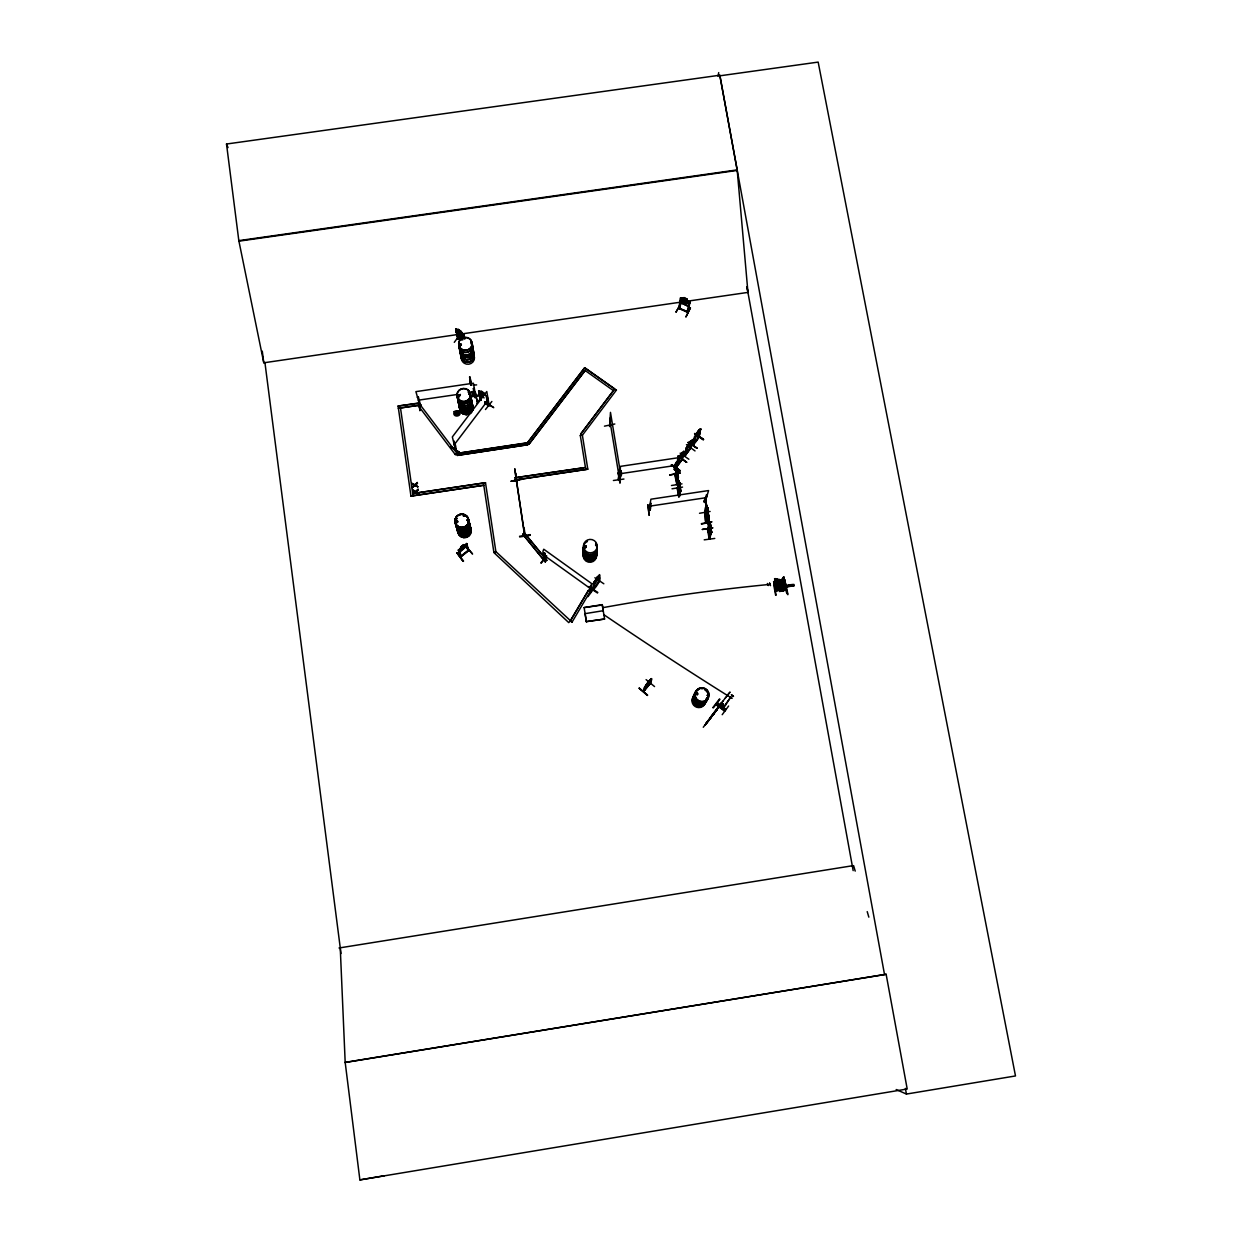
<?xml version="1.0" encoding="UTF-8"?>
<svg xmlns="http://www.w3.org/2000/svg" width="1242" height="1242" viewBox="0 0 1242 1242"><rect width="100%" height="100%" fill="white"/><g stroke="black" fill="none" stroke-linecap="round" stroke-linejoin="round"><path stroke-width="1.5" d="M572.034 622.149L570.202 620.953L568.758 622.615L494.409 553.094L495.868 551.603L572.034 622.149L590.26 591.378L591.176 592.061L591.425 586.55C588.568 585.277 590.85 595.26 590.447 591.596M675.99 469.088L675.881 471.122L678.132 459.214L677.868 460.192M710.176 524.248L710.331 530.272L710.843 528.766M678.225 484.892L678.225 482.905M580.293 435.569L582.343 435.026L587.808 469.197L515.383 479.986L515.042 477.766L585.448 467.504M768.255 585.541L767.432 583.461L768.177 584.889M616.405 390.298L584.625 367.694L614.774 388.87L580.666 434.095L613.564 390.454M780.038 581.318L781.466 581.473L775.024 579.626C777.414 578.182 784.478 580.604 781.373 581.613M782.289 590.555L785.503 586.426L783.003 590.183L776.545 588.118L776.716 589.081L783.143 591.052L781.808 580.651M580.666 433.846L582.343 435.026M586.271 369.122L528.983 444.186L527.322 443.006L456.994 453.423L455.317 454.619L418.197 405.606L419.874 404.411L456.994 453.423L527.307 442.773L528.968 443.953M585.758 469.492L580.293 435.321M460.177 556.773L461.17 556.323M468.746 550.625L466.682 543.468L458.267 550.159M708.033 696.141L707.226 695.318M707.335 695.21L707.723 696.001M781.591 580.278L783.64 590.944L776.607 589.112L779.836 590.121L780.845 589.189M783.671 590.913L785.689 587.388L783.097 590.944L781.187 580.542L779.96 580.34L780.954 581.753M783.423 590.4L783.795 589.391M694.837 697.414L694.821 696.296M696.281 693.378L696.902 694.495L697.305 693.176M707.055 506.146C702.708 504.345 705.161 536.544 708.716 515.523M706.791 521.531C701.388 500.231 709.43 524.046 706.263 521.624M710.036 522.851L709.617 521.997L707.676 529.651M709.058 538.252C711.619 542.133 706.574 526.732 708.064 529.697M587.808 469.197L515.383 479.986M706.015 509.562L706.186 507.605L706.139 509.546M706.791 517.743L706.869 515.865L708.654 526.142L706.9 515.973M618.361 479.396L618.795 478.853M678.505 477.238L677.977 476.354L676.952 484.07M677.138 487.92L678.706 496.955M609.931 425.463L609.698 426.503L609.543 425.199M587.947 596.657L594.313 587.994M588.444 590.338L570.202 621.109L588.444 590.338L590.478 591.565M524.512 534.572L525.009 535.224M525.133 535.333L524.14 528.052M590.618 585.976L590.105 591.937M590.742 592.465L591.378 583.367L543.748 549.228C540.689 554.336 546.961 561.524 544.586 558.776M593.552 583.321L593.133 589.391M593.459 583.259C591.844 591.176 601.578 571.848 598.722 578.26M594.157 588.863L594.111 582.948L593.226 589.189M594.111 582.948L593.878 583.973L595.508 580.107M604.45 426.161L614.821 423.988M775.381 590.649L780.721 589.593M598.768 578.213L597.185 580.216L598.396 576.164L594.39 583.119M597.2 580.231L597.526 576.552L594.033 584.998M785.984 588.972L775.35 590.524M609.558 426.317L610.474 417.343M597.806 592.45L588.832 586.519M593.474 589.484C596.238 587.295 602.727 577.794 599.001 575.838L598.986 581.66M610.07 426.441L610.645 418.275M598.83 581.893L599.482 574.611L594.08 582.141M603.829 583.787L594.887 577.732M613.408 480.499L623.95 479.039M779.883 591.378L779.821 590.416M780.519 588.103L781.901 585.65L780.333 588.118M779.355 588.165L782.305 583.569L780.97 586.1M618.221 472.907L620.037 483.154L618.143 472.938M618.889 479.396L619.401 471.479L618.33 478.558M619.432 478.294L620.503 466.355L678.039 457.77L675.415 469.818C671.394 470.966 678.396 459.633 676.067 462.552M620.332 477.425C617.879 478.853 623.422 476.819 620.938 470.392M784.991 583.616L785.441 587.482L784.307 589.282L782.336 578.989M782.444 578.974L782.134 580.775M455.954 414.844L456.388 411.102L458.841 413.338L457.848 414.89L455.954 414.844L455.069 413.26L456.28 411.211M544.353 558.853L545.517 559.319M479.971 399.35L480.933 400.11M487.532 404.706L486.88 400.048M488.743 405.404L487.997 404.473M488.696 405.094L484.892 402.92M690.94 447.788L684.885 456M679.778 308.249L678.846 307.535L679.498 308.327M680.554 297.723L678.784 308.373L688.084 312.596M489.177 405.404L488.541 406.181L488.867 405.14M718.062 76.352L718.699 72.595M679.436 308.684C681.004 307.162 680.399 296.015 681.221 298.872M680.895 303.483L675.927 312.27L680.958 303.358M884.506 974.458L719.817 75.219L226.51 144.025L238.821 240.637L263.754 362.664L264.919 362.509L340.991 953.53M489.193 405.497L486.786 391.525L452.336 436.936L455.519 449.79L456.171 448.641L455.131 449.216M647.92 504.982L649.131 515.368L647.92 504.842M684.094 297.645L683.721 298.872L681.579 297.863L689.947 302.272L686.919 300.254L688.254 301.495L687.851 303.762L683.193 302.613L681.796 300.906L682.184 298.623L683.83 298.965M457.475 338.507L458.453 338.6M457.506 338.709L458.422 339.376L457.661 338.088M648.852 510.307L650.917 499.206L708.592 490.559L705.114 501.954L704.152 502.001L705.27 498.026M687.028 299.027L686.764 300.347L687.137 299.043L683.985 297.552M650.777 504.594L649.814 510.26L648.898 510.058L650.016 510.12M651.134 503.305C649.83 501.054 651.336 509.515 650.063 509.872M685.926 316.912L690.459 307.768L686.019 316.772M687.028 312.099L688.239 312.285L687.245 311.447M689.062 302.132L689.915 302.52L689.062 302.132L687.183 312.285L687.4 311.478M687.835 312.596L689.993 302.179M680.104 473L669.717 474.941M669.686 475.034L680.119 473.031M686.609 301.309L747.948 292.398L737.174 169.89L719.817 75.219M675.477 469.895L674.39 469.523L675.415 469.197M650.435 683.426L651.305 678.939L649.845 683.969M675.322 469.942L675.4 469.103L674.639 469.74M675.803 467.411L676.968 462.04M672.015 488.789L682.541 487.097M674.825 475.329L679.716 456.264M680.166 453.175L688.86 459.245M675.462 474.972L676.766 467.085L677.464 476.757L676.347 470.19M682.029 452.662L679.265 458.314L681.936 452.6L681.811 453.609M677.014 470.19L677.169 475.049L677.558 473.373M677.185 469.724L676.952 468.902L677.092 472.069C675.415 466.914 678.582 483.681 677.325 473.481L677.93 474.661L677.263 468.824M675.12 464.43L676.486 474.568M682.06 459.198C679.281 463.406 687.463 439.311 682.324 459.649M678.132 476.773L676.517 484.613L678.349 476.307M683.799 451.188L681.889 460.223M777.849 579.843L774.604 578.663L776.064 587.714L776.716 589.081L779.914 589.981M774.744 578.756L774.899 582.125M671.611 464.663L680.274 470.765L673.164 465.455M686.453 444.652L695.023 450.939M678.256 483.014L678.893 480.499L677.356 488.913M690.614 447.524L684.451 456L686.329 447.803M685.382 455.24L684.358 456M781.373 583.911L782.196 583.662M781.792 587.171L779.634 590.664M782.444 584.578L781.389 584.656M782.864 587.839L781.855 586.923L781.808 587.916M677.79 488.618L679.141 480.918L677.713 488.851M684.746 456.218L686.764 447.617M685.289 455.581L688.363 444.652M688.394 442.121L697.041 448.191L688.084 442.571M687.09 448.393L691.235 441.003L690.288 442.074C691.763 438.131 686.966 447.213 688.689 443.751M679.39 484.054L679.529 486.833M679.653 482.719L679.84 490.637L679.995 486.957M688.285 444.978L687.882 446.763L690.21 442.385M679.933 487.252L679.545 488.882L679.312 482.905M680.026 487.035L680.073 485.638M679.762 482.703L680.647 490.745M686.547 462.35L677.977 456.125L686.624 462.164M691.763 440.894L689.869 448.719L692.632 440.351M679.095 495.496L680.725 490.171L679.622 496.365M681.982 483.868L671.472 485.498M687.09 446.561L686.267 447.881L692.337 439.528L690.164 448.921L690.862 447.865M679.25 496.427L680.725 490.171M694.588 433.831L703.577 439.451L694.666 433.629M694.526 439.187L694.588 436.516M698.765 436.765L692.663 444.947L694.682 436.579M693.129 445.133L696.731 433.427M693.657 444.046L695.411 436.61M696.995 432.573L699.06 429.81L696.203 435.569L698.563 431.176M698.811 430.788L698.967 429.732M584.547 547.241L585.976 547.023M586.224 547.412L586.131 546.604M596.02 545.052L595.601 544.943M596.362 545.859L596.408 545.036M698.641 430.85L699.588 429.794L695.411 437.215L699.06 429.81M584.159 546.915L584.827 546.107M693.083 445.102C698.392 439.202 700.193 435.849 700.178 428.987M698.982 437.184L700.674 428.94L698.827 436.485M721.711 706.838C726.011 699.945 718.45 712.132 722.394 705.332M703.236 439.901L694.635 433.675M466.976 520.367L467.582 519.575M466.976 520.056L467.799 520.243M468.017 520.476L468.032 519.901M457.32 521.205L456.854 522.447L456.047 521.407M457.661 521.33L457.413 522.556M469.165 394.118L469.569 393.792M468.808 394.366L469.864 394.351M459.959 345.136L461.077 344.298M461.387 344.748L459.649 345.229M461.186 352.278L461.465 351.222M470.873 343.413L471.06 342.59M458.127 396.136L458.966 395.313M458.019 396.058L458.81 396.555L459.276 395.344M459.385 344.577L460.037 343.801L461.061 344.764M780.581 581.38L779.914 580.371L781.404 580.682M783.097 591.099L781.87 590.897L782.258 589.717M646.088 679.622L654.55 686.562M649.954 683.954C656.754 669.252 642.052 689.838 644.769 687.82M643.853 691.39L650.373 683.333L643.387 691.359L644.629 686.981M643.698 691.592L645.157 686.515L644.412 690.599M646.523 685.072C654.907 673.366 642.813 689.217 647.532 683.954M649.209 680.678L645.39 686.469L646.849 683.938M699.525 513.272L710.098 511.456M650.777 680.088L651.196 678.691L650.56 679.358M705.099 501.131L704.105 501.582L705.223 501.225M706.325 495.03C708.313 492.717 703.205 500.417 704.385 502.063M705.114 501.442L707.226 494.518M705.316 501.815L704.167 501.395M450.986 446.747L459.633 452.538M781.249 580.682L783.562 577.126M783.298 589.671L782.46 590.245M701.388 523.643L711.961 521.795L701.482 524.108M706.714 505.789L705.114 512.185M696.219 692.958L695.924 694.418L697.166 694.728M697.787 694.262L697.492 692.974L695.97 693.114M706.776 515.989L707.971 512.108L707.397 508.91L709.368 523.969L709.135 522.478M707.785 515.244L707.847 507.621L707.49 519.404L708.545 523.658L708.825 520.134M456.885 415.107L456.699 411.118L457.956 411.739M706.186 521.857L707.179 517.712L707.878 519.047L707.785 515.942L708.219 523.72L707.272 518.333M707.893 517.743L708.592 515.539L707.086 505.727M675.229 474.537L677.014 484.07M709.12 519.404L708.53 515.958L708.25 521.951L707.692 518.737M704.214 539.851L714.771 538.438M709.57 522.416L707.707 529.76M707.971 529.822L709.741 523.348M710.253 525.552L710.641 531.995L709.446 525.35M710.222 524.419L710.641 531.84L711.34 527.757L709.943 523.829M710.377 525.397L710.719 524.31M711.045 527.26L709.943 522.354M711.619 531.669L708.996 538.267L711.619 531.669L709.617 539.012M455.286 414.176L456.264 411.506L455.069 413.26M475.95 397.409L475.733 396.633L474.801 397.533L474.894 396.741L475.95 397.409L473.388 383.219L415.899 391.634L419.92 405.684M419.641 405.358L420.603 404.799M692.694 444.838L693.284 444.108M698.082 437.681L698.765 436.563M681.951 459.074L675.943 467.427L676.409 466.433M675.927 467.38L682.355 459.23M676.781 467.008L678.272 476.866M690.816 443.953L691.716 442.121M699.215 432.884L700.022 430.958L693.967 439.094M458.733 550.843C459.323 548.033 458.608 555.702 460.487 556.99L468.839 550.284M688.208 311.882L678.722 308.233M688.052 306.215L680.725 302.738L680.011 300.983M689.341 305.516L687.99 306.137L680.771 302.644M687.074 448.378L691.095 441.469L686.842 448.129M682.432 459.276L676.455 467.349M713.793 713.855L717.224 709.011L715.796 711.324M455.348 412.36L456.388 411.102M781.746 580.511L783.795 576.971L781.591 581.737L783.795 576.971M584.64 547.784L586.146 547.349M595.539 545.067L596.315 545.797M584.625 546.511L585.665 546.356M774.371 584.594L776.048 595.182M784.773 579.626L784.245 580.387L783.78 578.881L783.019 580.247L784.307 586.969L784.866 583.631C791.045 608.968 786.031 583.228 784.354 580.216M784.696 580.356L785.099 582.451M775.179 589.189L778.734 588.708M785.022 583.709L784.649 579.502M593.334 583.367L594.142 582.048M593.49 583.414L594.126 582.063M457.677 522.075L456.388 522.618M783.578 590.602L782.584 590.99M779.339 587.419L781.451 583.771M779.588 588.242L781.653 584.842M457.739 395.996L458.593 396.897L459.618 396.198M781.389 589.267L779.867 591.534L780.814 590.493M784.913 583.088L786.791 593.552L785.503 583.01M713.281 707.893L719.941 699.293M716.215 704.183L724.94 710.828M716.976 703.189L725.809 709.71M703.267 727.253L722.006 702.615L720.764 703.779M674.561 469.274L675.462 469.445M718.947 707.086L706.046 723.9C703.935 725.918 713.203 713.933 711.883 716.246M705.44 724.645L706.046 723.651M709.989 718.932C703.267 726.927 714.103 713.995 710.16 718.419M713.669 714.057L710.315 718.078M707.878 721.462L708.483 720.453M707.893 721.649L708.421 720.531M721.944 702.584L711.2 716.774M683.224 451.731L677.62 459.493M694.62 436.656L700.209 428.909M721.602 702.304L720.702 704.462L722.968 701.125M720.112 704.633L721.214 703.904M650.001 681.361L644.8 687.975L650.684 679.7M650.047 681.501L650.948 680.073M450.986 446.592L459.68 452.678L452.166 448.114M720.376 707.148C726.601 696.715 716.091 714.585 723.108 704.54M722.72 703.997L721.99 704.959M722.968 704.183L722.099 704.804M721.85 704.773L722.58 705.472L723.341 704.462L722.363 703.717L720.267 706.915L722.192 703.95M588.506 587.078L597.48 592.993M708.39 696.746A6.986 6.878 31.1 0 1 701.606 702.46A6.986 6.878 31.1 0 1 694.697 696.746L694.883 696.374M419.625 405.265L420.805 405.094L419.827 405.125M420.712 404.783L420.743 405.451M723.605 706.915C726.57 705.021 731.817 693.626 731.119 697.926M723.853 707.102L725.685 704.944M698.827 431.098L699.448 430.26L695.178 436.951M728.619 706.015L722.192 714.693M688.099 442.54L697.088 448.176M671.348 465.02L680.011 471.137L671.379 464.974M717.829 708.049L720.67 704.183M718.854 706.714L719.801 705.378L716.882 709.275M593.226 589.391L599.203 580.511M647.361 684.063C641.85 691.328 652.485 678.489 648.293 682.898L649.908 680.554L649.054 681.206M599.87 575.248L599.001 575.838M648.526 682.867L650.063 680.088L648.976 681.315M597.619 576.614L595.399 581.66L597.293 578.958M711.464 716.851L713.265 714.585M715.78 711.356L710.967 717.115M706.279 723.232L712.287 715.485M706.729 722.782L705.704 723.962M591.425 586.55L590.4 586.286M715.811 711.045L716.836 709.865M540.86 562.859L546.558 555.935M541.248 563.123L546.62 556.028M545.083 559.707L545.052 553.295M484.753 402.035L493.742 407.655L485.094 401.756M681.936 452.6L679.964 455.441M688.627 443.813L690.692 441.05M700.674 428.94L700.1 429.701L700.969 429.158M684.016 451.917L683.147 452.476M686.158 450.427L690.862 443.922M684.916 455.892L690.381 448.61M692.741 444.667L698.485 437.805M706.838 722.565L705.27 724.676M720.003 705.021L721.757 702.724M454.044 440.988C455.798 457.972 457.273 444.993 453.765 441.966M487.019 397.518C488.354 395.22 486.538 404.24 488.246 405.979L489.131 405.047M488.743 404.783L488.308 405.901L489.146 405.202M715.904 704.602L724.645 711.216M711.79 716.168L714.787 712.194L712.691 714.926M454.184 444.822L488.09 400.079M582.327 435.274L616.436 390.035M781.684 589.826L782.895 590.028M722.751 701.373L725.685 697.523M584.625 367.958L527.322 443.006L584.625 367.694M528.983 444.186L585.075 370.442L613.548 390.718M719.444 699.029L712.861 707.598M709.927 717.969L720.81 703.593M727.331 695.598L730.032 692.058L727.362 695.427L727.967 694.666M721.602 704.726L722.332 703.764L723.31 704.509M721.229 707.661L720.81 706.388M730.7 697.336L725.328 704.618M480.064 391.804L481.43 392.456C479.272 388.125 488.572 397.347 481.259 391.401M482.859 395.08L476.912 403.433M486.693 399.908L487.578 399.474M485.482 409.518L491.879 401.461M639.118 688.254L647.641 695.085M707.8 721.571L709.958 718.963M726.042 709.384L717.333 702.724M454.215 411.521L459.059 410.807M479.474 390.904L481.508 392.379M480.716 400.281L479.691 391.509L481.182 400.033M479.039 393.559L480.204 395.142M485.141 395.189L483.029 394.568L481.399 392.27M484.116 397.937L480.142 395.127M647.361 695.442L639.211 688.084L647.393 695.396M780.752 587.792L782.212 587.761L782.522 588.956L777.43 590.447L778.237 587.823L780.69 587.373A10.278 2.205 -13.9 0 1 792.908 584.47L794.228 585.619L792.334 586.115A8.803 1.879 -13.9 0 0 781.047 588.972L780.752 587.792A8.803 1.894 -13.9 0 1 792.039 584.935L793.933 584.423M725.406 697.926L726.974 695.862M777.43 590.447L780.985 588.568A10.278 2.205 -13.9 0 1 793.203 585.65L794.228 585.619M726.477 696.545L728.014 694.526M461.356 334.843L462.94 337.358M464.492 338.321L456.156 332.313M455.969 331.272L458.577 332.84M456.777 331.505L464.384 337.203L458.935 333.12L461.512 335.138M458.515 331.614L461.31 333.632L458.515 331.614L458.888 334.098L457.568 333.493M457.693 336.039L462.878 339.796L456.621 334.284L457.739 336.054M457.739 337.25L461.682 339.92L456.745 335.402M643.434 691.22L649.985 683.069M456.59 329.968L456.062 329.13L458.282 338.988M455.767 328.913L458.531 330.465M456.342 331.862L457.398 333.648M459.524 337.545L457.972 335.635L457.149 329.937L458.438 330.372M460.922 331.335L458.22 329.192L458.469 330.558M461.217 332.406L463.282 338.29L457.925 334.424M458.267 336.908L454.277 342.342M460.999 331.241L462.924 333.819L456.482 329.068M463.98 334.952L462.971 333.741M464.524 338.057L461.186 336.535M686.609 462.257L677.915 456.109M460.177 556.664L468.591 549.942M676.859 484.458L674.716 474.428M681.641 453.672L682.603 452.6L678.474 459.944L682.463 453.051L680.942 455.861L682.029 455.177L678.241 459.695M359.885 1179.9L907.203 1089.001L886.136 974.287L345.183 1062.391L359.885 1179.9L384.259 1175.77M488.944 405.063L485.125 402.641M455.69 448.766L455.224 449.588M460.813 546.915L463.577 544.617L464.151 547.194L461.527 549.243L460.735 546.822L460.114 550.346L465.564 546.107L465.176 544.648L463.701 545.502M455.907 521.143L455.705 521.904M467.908 520.6L467.023 520.32M461.015 345.385L461.372 344.515M472.565 350.881L472.721 350.337M456.87 552.845L463.157 561.384L456.963 552.799M697.43 694.682L697.538 693.486M417.902 486.817L414.844 485.374L412.297 487.656L414.906 485.529L417.902 486.817L415.356 484.892L417.374 483.278L415.356 484.892M413.198 494.176L415.806 492.049L418.865 493.478L416.303 491.568L418.212 489.115L415.697 491.351L412.592 489.891L415.185 491.832L413.244 494.316M411.801 484.163L414.238 485.172L411.63 483.231L414.735 484.69L417.296 482.595M414.191 485.017L412.297 487.656M418.383 490.078L416.303 491.568M545.238 561.803L546.853 560.328L524.466 533.004L522.82 534.277L545.238 561.803L522.82 534.277M460.642 557.006L468.793 550.517M466.511 547.443L472.581 554.041L465.859 545.859M522.851 534.479L524.481 533.206L546.853 560.328M461.124 547.8L463.763 545.75M468.187 551.138L466.154 544.601L466.93 543.996L467.939 551.184M707.366 528.875L709.275 539.183M618.485 479.862L619.649 467.923L610.474 412.375L609.682 426.394L609.962 425.525M648.805 509.888L649.892 509.53L649.131 510.136M456.109 520.941L457.739 521.33M468.451 550.004L468.156 551.091M458.065 395.096L459.105 394.94M544.57 558.558L545.424 559.024M486.616 399.831L487.407 399.489M620.177 477.86L619.153 477.596M474.832 396.819L473.357 388.668L474.32 388.513L473.357 388.668M475.764 397.44L475.717 397.192M420.634 405.529L418.337 396.71L417.436 397.207L418.337 396.71M777.135 589.251L782.212 587.761M584.796 546.076L585.851 546.185M585.494 547.536L584.64 547.412M419.843 410.574L418.818 400.235L419.874 410.543M459.09 396.71L457.941 396.431M460.006 343.77L460.813 343.755M773.626 581.598L774.946 581.97L773.626 581.598L774.294 585.091L775.629 585.448M776.064 587.714L775.536 585.386M778.765 582.886L781.404 582.296L781.063 580.682M775.024 579.626L781.389 581.722M776.545 588.118L777.073 588.987M456.062 411.707L457.009 411.475M773.735 584.796L775.645 595.244M707.474 695.147L708.266 695.504M470.827 385.175L469.724 378.919L470.935 385.16M471.122 385.237L469.616 376.792L469.616 377.568M471.479 385.175L470.081 377.335L470.92 384.911L470.501 381.636M469.88 378.313L470.081 377.335M469.926 378.655L470.019 379.912M470.392 382.024L470.128 379.695M470.578 383.11L470.159 380.611M473.093 385.098L476.633 384.896M469.787 397.083L478.496 395.593M896.181 1089.529L906.443 1094.062L1015.49 1075.945L818.168 62.1L719.708 75.84M783.531 577.002L784.37 580.356M783.78 577.872L785.549 587.45L785.13 586.488M344.903 1062.531L886.136 974.287M586.441 621.994L584.128 607.586L602.246 604.637L604.575 619.044L586.348 621.621L585.075 613.657L603.208 610.707L602.246 604.637M602.323 605.009L584.128 607.586M586.348 621.621L604.575 619.044M339.019 947.988L852.385 865.767M711.604 532.306L711.045 528.487M711.79 532.616L711.247 531.731M710.284 533.967L709.027 524.155L710.393 533.951M619.447 477.984L620.193 477.922M706.279 506.627L704.711 498.073L706.217 506.767L707.241 506.674L705.332 513.07M530.163 534.619L519.544 536.296M519.637 536.963L530.272 535.302M706.108 509.484L707.443 517.51M708.499 514.141L708.623 515.647M708.375 515.073L708.545 516.02M515.709 473.218L516.75 481.523L516.563 480.39M521.578 479.055L511.099 481.244L521.562 479.024M521.64 479.381L511.099 481.244M621 470.749L619.975 470.532M619.556 472.41L619.028 471.525M474.894 397.238L475.795 396.928L475.034 397.549M475.282 392.115L477.316 402.129L475.189 391.991M775.055 588.817L785.658 587.187M782.056 587.994L782.724 586.829M775.458 591.083L786.062 589.453M780.007 591.471L780.706 590.509M494.409 553.094C499.067 550.703 490.419 552.519 495.9 551.79L485.498 482.719L412.655 493.571L485.498 482.719M583.538 467.799L515.042 477.766M410.962 496.101L483.775 485.249L410.962 496.101L398.092 406.041L418.802 403.013L419.159 405.234L398.449 408.261L419.159 405.234M619.742 473.792L676.393 465.331M677.853 472.239L677.387 468.793M677.651 473.14L678.148 475.344M677.201 478.9L675.85 471.06L677.713 479.148M679.327 482.765L679.56 483.588M680.352 486.134L679.141 480.918M680.523 489.239L679.048 481.275M680.88 491.118L680.352 490.233M679.979 493.105L678.21 484.83L680.073 492.981M649.69 506.162L706.465 497.638M457.289 455.41L527.617 444.745L457.289 455.41L456.947 453.19L455.317 454.619M418.306 400.188L457.925 394.382M469.243 392.72L474.91 391.882M418.88 403.262L398.092 406.041M458.515 334.409L263.77 362.804L262.279 351.129M462.35 333.85L680.864 302.132M238.821 240.637L737.174 169.89M239.069 241.15L737.049 170.449M706.76 506.674L705.208 498.12L706.884 506.736L704.757 513.474M781.047 588.972L782.522 588.956M460.021 552.053L458.779 552.131M680.507 297.832L681.672 297.832M649.721 509.748L649.116 510.074M483.154 395.065L480.871 394.351L482.517 394.413L480.514 391.96L481.182 392.379M483.681 395.251L485.249 395.375M456.606 329.037L455.674 328.835L457.537 338.476M479.521 390.966L478.558 390.733L480.064 399.458M774.325 584.982L778.625 587.947L779.246 586.519L777.337 581.225L775.086 580.495L775.008 582.094L773.688 581.737M774.604 578.663L777.958 579.812M774.837 578.663L780.845 580.744L782.724 591.068M415.138 491.692L412.748 490.823M488.277 405.637L484.939 403.138M678.862 307.985L688.068 312.146M457.522 332.266L458.841 332.887M680.305 298.996L689.729 303.421M544.834 558.807L544.244 552.737L544.819 553.606M459.447 395.934L458.935 395.204L459.695 395.484M472.938 395.841L472.224 391.525L472.798 395.484M588.444 590.509L591.099 591.782M524.59 535.566L514.793 468.746L516.377 481.585M677.542 487.827L679.063 496.909M462.676 336.178L460.735 333.539L462.241 333.493L457.615 330.077L459.587 332.685C454.665 333.011 465.222 336.924 460.922 336.054L462.924 338.585M456.808 411.226L458.624 412.422M694.915 433.396L703.546 439.466M683.131 453.64L677.48 461.9M484.132 394.692L481.492 392.814L481.803 394.785M479.459 391.804L478.915 390.951L484.085 394.335L484.07 393.233M454.215 411.506C451.451 418.492 463.716 416.707 459.059 410.792M544.198 555.453L591.083 589.065M459.245 333.865L460.844 334.672M461.558 336.365L458.966 334.486L459.354 336.629L461.946 338.507L461.124 332.856L458.531 330.946L459.307 335.433L461.9 337.296M730.777 697.135L732.05 698.377L731.134 697.631M462.614 338.492L460.409 335.899L458.205 335.293L459.773 335.231L457.77 332.67L460.223 333.368L462.412 335.992M461.682 335.945L457.553 332.111M456.839 411.366L458.841 413.338M486.041 395.593L488.541 406.181M480.39 393.776L481.943 395.624M466.635 547.085L467.24 545.564L459.959 552.131M463.577 544.617L463.778 545.393M456.87 552.737L463.561 561.027M456.792 411.521L458.562 414.238M479.102 393.466L480.142 395.235M679.622 486.383L679.855 490.637L678.706 484.007M226.51 144.025L228.031 147.581M473.202 394.692L473.435 395.794M706.76 505.354L707.055 506.224M456.683 411.614L457.848 414.89M413.027 495.791L400.498 407.966M853.58 865.581L855.21 871.108M867.211 911.628L868.841 917.155M458.298 550.004L460.409 557.053M418.197 405.606L419.874 404.411M459.276 549.958L461.232 556.54M461.341 546.542L463.049 545.207M707.086 507.186L707.676 514.918M707.893 515.477L708.266 516.92M466.604 543.561L467.132 545.626M676.719 468.482L677.076 469.88M679.095 482.346L679.483 483.697M792.924 584.889L793.219 586.084M779.743 587.792L780.007 588.987M778.237 587.823L778.532 589.019M706.512 698.641L706.046 699.448A6.862 6.769 31.6 0 1 701.109 706.496A6.862 6.769 31.6 0 1 693.098 702.801A6.862 6.769 31.6 0 1 695.272 694.371M694.697 696.746A6.986 6.878 31.1 0 1 699.075 689.062A7.079 6.971 31.1 0 0 694.542 696.886L694.651 697.135M483.48 483.247L493.835 552.116M456.062 329.13L458.422 339.376M747.948 292.398L746.892 286.685L853.161 870.611M905.387 1088.38L906.443 1094.062M459.121 332.251L460.798 333.461M782.165 581.303L783.655 589.515M780.426 581.598L781.917 589.795M775.194 578.57L775.365 579.533M707.738 507.776L708.328 510.99M709.912 522.789L711.356 530.831M707.272 514.328L706.605 508.77M674.623 464.384L676.409 474.723M470.144 381.496L470.439 382.272M463.965 334.812L464.741 339.206M470.035 379.012L470.609 384.104M708.188 517.2L708.747 520.414M478.418 395.127L469.662 396.431L478.496 395.624M473.249 394.677L473.435 395.686M618.423 479.396L618.469 479.754M470.64 382.427L471.013 384.647M470.454 381.372L470.625 382.334M609.884 420.603L618.904 475.344M481.756 391.913L483.464 393.124M516.082 480.406L516.361 481.477M524.59 535.411L524.419 534.697M527.307 442.773L527.633 444.993M515.694 476.152L524.217 531.607M417.25 482.455L417.421 483.417M545.254 556.23L545.455 559.397M340.246 947.786L345.183 1062.391M456.373 521.811A6.831 6.645 -10.8 0 0 459.105 529.915A6.831 6.645 -10.8 0 0 467.784 528.611A6.831 6.645 -10.8 0 0 468.063 520.056L468.125 520.196M602.727 607.68A315.546 47.91 -8 0 1 767.416 584.64M730.296 697.274A1199.788 346.937 35.6 0 1 603.86 614.697M471.556 344.903A6.691 6.396 -5.3 0 1 471.292 353.116A6.691 6.396 -5.3 0 1 462.769 354.358A6.691 6.396 -5.3 0 1 460.083 346.565M471.587 344.562A6.784 6.474 -5.3 0 1 470.889 353.302A6.784 6.474 -5.3 0 1 461.713 353.489A6.784 6.474 -5.3 0 1 460.813 344.779M471.479 344.469A6.707 6.396 -5.3 0 1 470.811 353.085A6.707 6.396 -5.3 0 1 461.76 353.271A6.707 6.396 -5.3 0 1 460.86 344.671M460.037 350.166A6.66 6.35 -5.4 0 0 467.597 357.153A6.66 6.35 -5.4 0 0 472.767 348.319A6.691 6.381 -5.4 0 1 467.613 357.246A6.676 6.381 -5.4 0 1 460.052 350.337A6.66 6.35 -5.4 0 0 467.613 357.308A6.676 6.381 -5.4 0 0 472.814 348.474A6.66 6.35 -5.4 0 1 467.613 357.308A6.676 6.365 -5.4 0 1 460.052 350.322A6.676 6.365 -5.4 0 0 467.613 357.308A6.676 6.365 -5.4 0 0 472.798 348.459A6.676 6.365 -5.4 0 1 467.613 357.308A6.691 6.381 -5.4 0 1 460.021 350.228M471.06 341.892A6.722 6.412 -5.3 0 1 470.78 350.151A6.722 6.412 -5.3 0 1 462.226 351.393A6.722 6.412 -5.3 0 1 459.524 343.568M471.153 341.985A6.815 6.505 -5.3 0 1 470.873 350.353A6.815 6.505 -5.3 0 1 462.195 351.61A6.815 6.505 -5.3 0 1 459.462 343.692M472.767 352.107A6.614 6.319 -5.4 0 1 472.488 360.227A6.614 6.319 -5.4 0 1 464.073 361.453A6.614 6.319 -5.4 0 1 461.434 353.753M473.947 355.46A6.583 6.288 -5.4 0 1 468.839 364.201A6.583 6.288 -5.4 0 1 461.372 357.292M472.783 351.781A6.707 6.412 -5.4 0 1 472.519 360.009A6.707 6.412 -5.4 0 1 463.98 361.267A6.707 6.412 -5.4 0 1 461.294 353.442A6.614 6.319 -5.4 0 0 463.996 361.034A6.614 6.319 -5.4 0 0 472.426 359.807A6.614 6.319 -5.4 0 0 472.69 351.688M472.27 349.173A6.645 6.35 -5.4 0 1 468.839 359.248A6.645 6.35 -5.4 0 1 460.456 352.433M472.348 349.592A6.645 6.35 -5.4 0 1 468.917 359.652A6.645 6.35 -5.4 0 1 460.534 352.852M472.364 349.266A6.738 6.427 -5.4 0 1 468.902 359.466A6.738 6.427 -5.4 0 1 460.394 352.573M469.057 521.857A6.831 6.629 -10.8 0 1 462.862 531.172A6.831 6.629 -10.8 0 1 456.451 522.121M467.691 518.519A6.862 6.66 -10.8 0 1 464.151 529.092A6.862 6.66 -10.8 0 1 455.503 521.966M455.954 520.274A6.862 6.66 -10.8 0 1 456.823 518.752M467.722 518.256A6.955 6.753 -10.8 0 1 464.135 528.983A6.955 6.753 -10.8 0 1 455.348 521.749M455.798 520.041A6.955 6.753 -10.8 0 1 456.699 518.488M467.613 518.209A6.862 6.66 -10.8 0 1 464.073 528.797A6.862 6.66 -10.8 0 1 455.426 521.656M455.861 519.963A6.862 6.66 -10.8 0 1 456.745 518.442M468.482 521.826A6.784 6.598 -10.9 0 1 464.974 532.29A6.784 6.598 -10.9 0 1 456.419 525.242M468.172 520.119A6.924 6.722 -10.8 0 1 467.892 528.766A6.924 6.722 -10.8 0 1 459.074 530.086A6.924 6.722 -10.8 0 1 456.311 521.888M457.755 527.167A6.847 6.645 -11 0 0 464.166 536.233A6.847 6.645 -11 0 0 470.376 526.887A6.847 6.645 -11 0 1 464.151 536.14A6.847 6.645 -11 0 1 457.724 527.074A6.753 6.567 -11 0 0 464.12 535.954A6.753 6.567 -11 0 0 470.237 526.732M468.902 523.456A6.784 6.583 -10.9 0 1 465.408 533.92A6.784 6.583 -10.9 0 1 456.854 526.872A6.878 6.676 -10.9 0 0 465.455 534.107A6.878 6.676 -10.9 0 0 468.995 523.503A6.862 6.676 -10.9 0 1 465.471 534.2A6.862 6.676 -10.9 0 1 456.808 527.058M468.545 522.09A6.784 6.598 -10.9 0 1 465.89 532.275A6.784 6.598 -10.9 0 1 456.513 527.229M694.542 696.886A7.079 6.971 31.1 0 0 701.544 702.677A7.079 6.971 31.1 0 0 708.421 696.886A6.971 6.878 31.1 0 1 701.513 702.646A6.971 6.878 31.1 0 1 694.604 696.933A6.971 6.878 31.1 0 1 698.982 689.248M700.767 688.689A7.079 6.971 31.1 0 1 702.599 688.782M708.064 693.284A7.079 6.971 31.1 0 0 704.369 689.326A6.986 6.878 31.1 0 1 708.033 693.191M705.829 690.443A6.971 6.878 31.1 0 1 707.071 691.778M707.179 698.998A6.924 6.831 31.3 0 1 696.715 703.593A6.893 6.8 31.3 0 1 696.327 692.275A6.924 6.831 31.3 0 0 696.715 703.593A6.893 6.8 31.3 0 0 707.102 699.044A6.893 6.8 31.3 0 1 696.715 703.609A6.893 6.8 31.3 0 1 696.327 692.26M695.504 692.415A6.94 6.847 31.2 0 0 698.004 703.065A6.94 6.847 31.2 0 0 707.692 698.035A7.048 6.94 31.2 0 1 697.197 702.662A7.048 6.94 31.2 0 1 696.809 691.064M707.785 697.849A6.955 6.847 31.2 0 1 698.097 702.894A6.955 6.847 31.2 0 1 695.598 692.229M705.565 700.24A6.831 6.738 31.7 0 1 700.628 707.366A6.831 6.738 31.7 0 1 692.648 703.686A6.831 6.738 31.7 0 1 694.821 695.287M694.604 694.278A6.893 6.8 31.4 0 0 697.926 705.192A6.893 6.8 31.4 0 0 706.745 698.082A6.986 6.893 31.5 0 1 697.864 705.332A6.986 6.893 31.5 0 1 694.464 694.34A6.986 6.893 31.5 0 0 697.864 705.332A6.986 6.893 31.5 0 0 706.776 698.19M706.651 698.268A6.893 6.8 31.5 0 1 697.833 705.363A6.893 6.8 31.5 0 1 694.511 694.464M469.988 395.453A6.831 6.552 -6.5 0 1 466.464 405.839A6.831 6.552 -6.5 0 1 457.848 398.822M458.282 397.161A6.831 6.552 -6.5 0 1 460.409 394.428A6.738 6.458 -6.5 0 0 458.314 396.943M469.864 395.251A6.738 6.458 -6.5 0 1 466.387 405.497A6.738 6.458 -6.5 0 1 457.879 398.573M470.314 397.595A6.722 6.443 -6.5 0 1 470.035 405.901A6.66 6.396 -6.5 0 1 461.558 407.314A6.66 6.396 -6.5 0 1 458.888 399.52M458.795 399.287A6.722 6.443 -6.5 0 0 461.481 407.143A6.722 6.443 -6.5 0 0 470.035 405.901A6.66 6.396 -6.5 0 0 470.299 397.844M457.832 394.568A6.769 6.489 -6.5 0 0 464.182 403.433A6.769 6.489 -6.5 0 0 470.314 394.319A6.862 6.583 -6.5 0 1 464.213 403.65A6.862 6.583 -6.5 0 1 457.77 394.677M470.392 394.723A6.769 6.489 -6.5 0 1 466.837 403.277A6.769 6.489 -6.5 0 1 457.972 399.94M457.491 398.309A6.769 6.489 -6.5 0 1 457.91 394.972M468.234 392.099A6.769 6.489 -6.5 0 1 469.492 393.279M468.234 391.773A6.862 6.583 -6.5 0 1 469.523 392.953M472.534 406.972A6.645 6.381 -6.6 0 1 465.145 412.623A6.645 6.381 -6.6 0 1 459.338 405.56M471.168 402.268A6.645 6.381 -6.6 0 1 472.519 405.296M469.414 398.418A6.691 6.412 -6.5 0 1 470.656 399.582M471.215 402.082A6.753 6.474 -6.6 0 1 467.737 412.36A6.753 6.474 -6.6 0 1 459.214 405.42A6.753 6.474 -6.6 0 0 467.706 412.251A6.753 6.474 -6.6 0 0 471.184 401.973A6.66 6.396 -6.6 0 1 467.66 412.033A6.66 6.396 -6.6 0 1 459.261 405.187M471.618 401.399A6.66 6.396 -6.6 0 1 466.433 410.31A6.66 6.396 -6.6 0 1 458.872 403.277M471.681 401.228A6.769 6.505 -6.6 0 1 466.418 410.279A6.769 6.505 -6.6 0 1 458.733 403.122M469.523 398.604A6.769 6.505 -6.6 0 1 470.78 399.769M585.851 545.766A6.784 6.629 2.9 0 0 584.159 554.134A6.784 6.629 2.9 0 0 592.31 557.223A6.784 6.629 2.9 0 0 596.812 549.927A6.815 6.66 2.9 0 1 592.31 557.347A6.815 6.66 2.9 0 1 584.144 554.242A6.815 6.66 2.9 0 1 585.82 545.843M595.663 543.422A6.955 6.784 2.9 0 1 594.142 553.327A6.955 6.784 2.9 0 1 584.175 550.951A6.955 6.784 2.9 0 1 587.435 541.465M596.905 548.576A6.831 6.66 2.9 0 1 588.568 556.074A6.924 6.769 2.9 0 1 584.578 545.502M584.656 545.657A6.831 6.66 2.9 0 0 588.568 556.074A6.924 6.769 2.9 0 0 597.014 548.467A6.924 6.769 2.9 0 1 588.553 555.981A6.924 6.769 2.9 0 1 584.578 545.409M596.921 548.281A6.831 6.676 2.9 0 1 588.584 555.795A6.831 6.676 2.9 0 1 584.656 545.362M596.595 553.435A6.738 6.583 2.8 0 1 588.366 560.856A6.738 6.583 2.8 0 1 584.501 550.563M596.502 554.755A6.707 6.552 2.8 0 1 588.304 562.129A6.707 6.552 2.8 0 1 584.47 551.883M596.703 553.249A6.831 6.676 2.8 0 1 588.351 560.763A6.831 6.676 2.8 0 1 584.423 550.315A6.738 6.598 2.8 0 0 588.366 560.577A6.738 6.598 2.8 0 0 596.626 553.156M596.75 553.482A6.769 6.614 2.9 0 1 587.59 558.931A6.769 6.614 2.9 0 1 584.547 548.855M778.02 582.84L777.228 584.439L778.967 587.808L777.104 585.044C777.088 590.385 773.688 575.651 776.809 583.616L777.756 581.753L778.02 582.84M769.621 583.181L770.428 585.51L769.621 583.181M683.752 299.369L683.364 301.635L686.283 303.017L686.686 300.75L683.752 299.369M684.528 298.189L686.345 299.493L684.528 298.189M460.177 548.747L462.21 548.234L460.596 550.594L465.471 546.806L463.375 547.318L464.943 545.067L460.177 548.747M702.351 529.449L712.924 527.85L702.351 529.465M784.106 580.619L783.966 585.23L784.106 580.619M486.585 396.4L487.143 397.238L486.585 396.4M487.749 404.426L487.687 405.218L487.749 404.426M463.561 334.657L464.089 335.511L463.561 334.657M731.383 694.744L733.51 696.452L731.522 694.79M777.942 579.703L779.308 581.225C781.715 598.846 782.087 583.864 777.942 579.703M774.93 584.578L774.123 582.343L774.93 584.578M778.284 586.208L776.048 585.479L775.412 582.234L777.663 582.964L778.284 586.208M460.409 331.148L458.748 329.922L460.409 331.148M473.357 395.919L472.565 391.494L473.342 395.81M461.341 348.955A6.769 6.458 -5.3 0 0 472.1 344.469A6.769 6.458 -5.3 0 0 462.723 337.84A6.769 6.458 -5.3 0 0 461.341 348.955M461.387 349.142A6.738 6.427 -5.3 0 0 472.115 344.671A6.738 6.427 -5.3 0 0 462.769 338.088A6.738 6.427 -5.3 0 0 461.387 349.142M459.276 527.058A6.878 6.676 -10.8 0 0 468.622 519.808A6.893 6.691 -10.8 0 0 457.568 515.616A6.893 6.691 -10.8 0 0 459.261 527.074A6.893 6.707 -10.8 0 0 468.669 519.87A6.878 6.676 -10.8 0 0 457.584 515.616A6.893 6.707 -10.8 0 0 459.276 527.151A6.893 6.691 -10.8 0 0 468.638 519.808A6.893 6.707 -10.8 0 0 457.584 515.663A6.878 6.676 -10.8 0 0 459.276 527.058M459.307 527.213A6.878 6.676 -10.8 0 0 468.653 519.963A6.878 6.676 -10.8 0 0 457.615 515.787A6.878 6.676 -10.8 0 0 459.307 527.213M464.834 516.191A6.955 6.753 -10.8 0 0 463.08 515.772A6.862 6.66 -10.8 0 1 464.772 516.16M466.293 537.336A6.707 6.521 -11 0 0 469.74 526.981A6.738 6.552 -11 0 1 466.309 537.398A6.738 6.552 -11 0 1 457.801 530.396A6.707 6.521 -11 0 0 466.293 537.336M695.442 697.072A6.986 6.893 31 0 0 707.35 699.153A6.986 6.893 31 0 0 703.081 687.897A6.986 6.893 31 0 0 695.442 697.072A6.971 6.878 31 0 0 707.335 699.153A6.971 6.878 31 0 0 703.081 687.913A6.971 6.878 31 0 0 695.458 697.072M459.649 400.203A6.784 6.505 -6.5 0 0 470.454 395.655A6.784 6.505 -6.5 0 0 461.046 388.979A6.784 6.505 -6.5 0 0 459.649 400.203M459.695 400.39A6.769 6.489 -6.5 0 0 470.485 395.856A6.769 6.489 -6.5 0 0 461.092 389.196A6.769 6.489 -6.5 0 0 459.695 400.39M469.988 405.746A6.691 6.427 -6.5 0 0 470.268 397.487A6.676 6.396 -6.5 0 1 469.973 405.73A6.691 6.427 -6.5 0 1 461.465 407.003A6.691 6.427 -6.5 0 1 458.795 399.163A6.676 6.396 -6.5 0 0 461.481 406.972A6.676 6.396 -6.5 0 0 469.973 405.73M471.215 412.251A6.614 6.35 -6.6 0 0 471.479 404.069A6.645 6.381 -6.6 0 1 471.246 412.313A6.645 6.381 -6.6 0 1 462.816 413.633A6.645 6.381 -6.6 0 1 460.145 405.855A6.614 6.35 -6.6 0 0 462.8 413.477A6.629 6.365 -6.6 0 0 471.246 412.375A6.645 6.381 -6.6 0 0 471.525 404.193A6.629 6.365 -6.6 0 1 471.246 412.375A6.645 6.381 -6.6 0 1 462.8 413.555A6.629 6.365 -6.6 0 1 460.161 405.855A6.645 6.381 -6.6 0 0 462.8 413.555A6.614 6.35 -6.6 0 0 471.215 412.251M466.355 409.938A6.691 6.412 -6.5 0 0 471.556 401.011A6.676 6.396 -6.5 0 1 466.355 409.922A6.691 6.412 -6.5 0 1 458.779 402.889A6.676 6.396 -6.5 0 0 466.355 409.922M586.271 551.557A6.893 6.738 2.9 0 0 597.185 546.837A6.893 6.738 2.9 0 0 587.528 539.96A6.893 6.738 2.9 0 0 586.271 551.557M588.413 559.102A6.862 6.707 2.9 0 0 596.812 551.541A6.769 6.614 2.9 0 1 588.444 558.916A6.769 6.614 2.9 0 1 584.563 548.56A6.862 6.707 2.9 0 0 588.413 559.102"/></g></svg>
